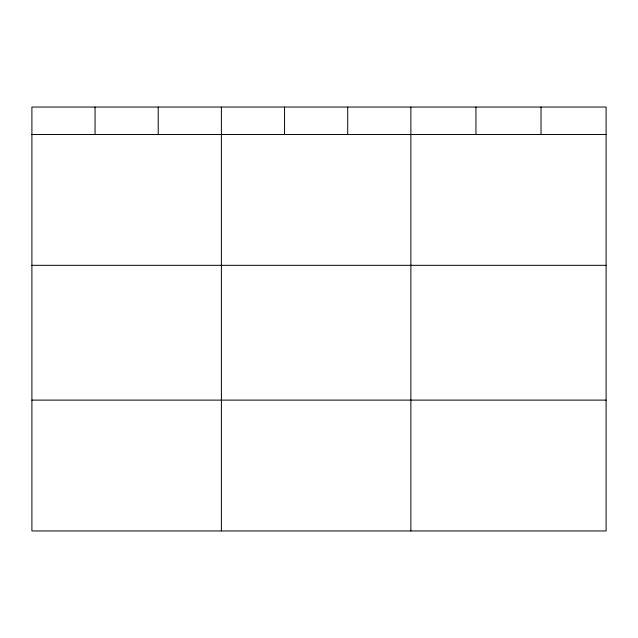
<?xml version="1.0" encoding="UTF-8"?>
<svg xmlns="http://www.w3.org/2000/svg" width="638" height="638" viewBox="0 0 638 638"><rect width="100%" height="100%" fill="white"/><g stroke="black" fill="none" stroke-linecap="round" stroke-linejoin="round"><path stroke-width="0.96" d="M606.1 265.32L606.1 107.048L31.9 107.048L31.9 530.952L606.1 530.952L606.1 265.32L31.9 265.32M31.9 134.482L606.1 134.482M31.9 400.114L606.1 400.114M541.024 107.048L541.024 134.482M475.948 107.048L475.948 134.482M410.872 107.048L410.872 530.952M347.71 107.048L347.71 134.482M284.548 107.048L284.548 134.482M221.386 107.048L221.386 530.952M158.224 107.048L158.224 134.482M95.062 107.048L95.062 134.482"/></g></svg>
